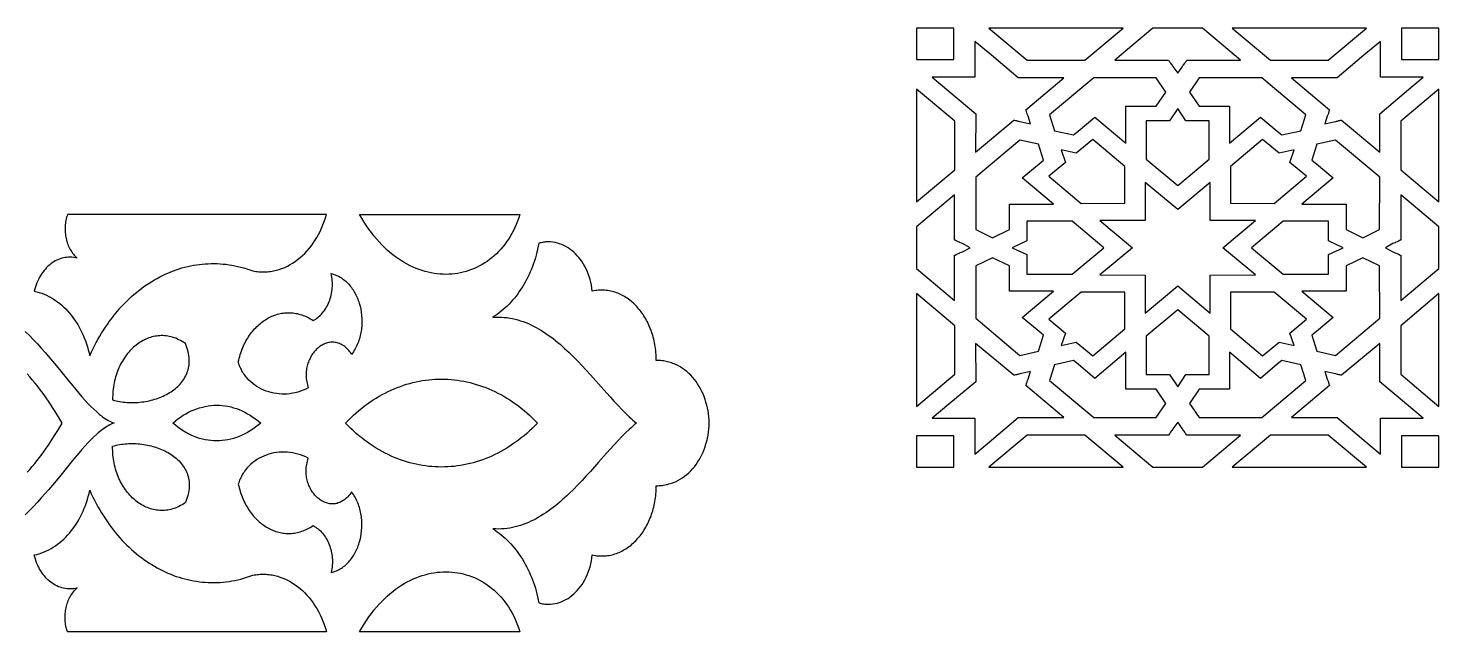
# Model space of a CAD drawing. Extents: x -250 to 390, y -40 to 76.
# Drawn here: x 119.6 to 389.7, y -40 to 75.7 of the extents above; entities that cross this region are included whole.
import ezdxf

# ---------------------------------------------------------------- set-up
doc = ezdxf.new("R2010")
doc.units = 0
doc.layers.add('LAYER_1', color=18, linetype='CONTINUOUS')

msp = doc.modelspace()

# ---------------------------------------------------------------- linework, layer by layer
at = {"layer": 'LAYER_1'}
for points in [[(296.84, 69.67), (296.84, 75.67), (289.72, 75.67), (289.72, 69.67)], [(329.26, 75.67), (303.58, 75.67), (310.9, 69.54), (321.96, 69.54)], [(351.75, 69.54), (344.47, 75.67), (334.97, 75.67), (327.69, 69.54), (337.98, 69.54), (338.03, 69.44), (338.17, 69.28), (338.22, 69.19), (338.3, 69.08), (338.37, 68.95), (338.49, 68.77), (338.59, 68.64), (338.71, 68.45), (338.8, 68.3), (339.72, 67.03), (340.64, 68.3), (340.72, 68.45), (340.85, 68.64), (340.95, 68.77), (341.06, 68.95), (341.14, 69.08), (341.21, 69.19), (341.26, 69.28), (341.4, 69.44), (341.45, 69.54)], [(375.85, 75.67), (350.17, 75.67), (357.48, 69.54), (368.54, 69.54)], [(382.59, 69.67), (389.72, 69.67), (389.72, 75.67), (382.59, 75.67)], [(292.73, 66.29), (295.89, 63.61), (301.04, 59.28), (301.03, 51.93), (308.33, 58.06), (308.47, 58.03), (308.66, 57.98), (308.84, 57.95), (308.97, 57.92), (309.13, 57.88), (309.3, 57.84), (309.45, 57.8), (309.8, 57.71), (311.56, 57.32), (311.07, 58.79), (310.96, 59.06), (310.92, 59.19), (310.87, 59.34), (310.82, 59.47), (310.78, 59.58), (310.75, 59.73), (310.69, 59.89), (310.65, 60.01), (317.93, 66.15), (309.2, 66.15), (304.05, 70.48), (300.87, 73.14), (300.87, 66.29)], [(386.71, 66.29), (378.56, 66.29), (378.56, 73.14), (375.38, 70.48), (370.23, 66.15), (361.5, 66.15), (368.78, 60.01), (368.74, 59.89), (368.69, 59.73), (368.65, 59.58), (368.61, 59.47), (368.57, 59.34), (368.52, 59.19), (368.47, 59.06), (368.37, 58.79), (367.88, 57.32), (369.64, 57.71), (369.98, 57.8), (370.13, 57.84), (370.3, 57.88), (370.46, 57.92), (370.59, 57.95), (370.77, 57.98), (370.96, 58.03), (371.1, 58.06), (378.4, 51.93), (378.4, 59.28), (383.54, 63.61)], [(323.64, 66.15), (315.2, 59.04), (316.15, 56.02), (319.76, 55.21), (320.64, 55.94), (323.83, 58.64), (329.81, 53.61), (329.81, 60.72), (335.58, 60.72), (337.44, 63.43), (335.58, 66.14)], [(363.28, 56.02), (364.24, 59.04), (355.8, 66.15), (343.85, 66.14), (341.99, 63.43), (343.85, 60.72), (349.62, 60.72), (349.62, 53.61), (355.6, 58.64), (358.79, 55.94), (359.67, 55.21)], [(289.72, 42.4), (297.01, 48.55), (297.01, 57.85), (289.72, 64)], [(389.72, 42.4), (389.72, 64), (382.43, 57.85), (382.43, 48.55)], [(339.72, 60.26), (338.15, 57.91), (333.69, 57.91), (333.69, 50.58), (339.72, 45.51), (345.74, 50.58), (345.74, 57.91), (341.29, 57.91)], [(309.48, 54.23), (301.04, 47.13), (301.04, 37.08), (304.26, 35.52), (307.49, 37.09), (307.49, 41.94), (315.93, 41.94), (309.96, 46.97), (313.16, 49.65), (314.04, 50.39), (313.08, 53.43)], [(317.41, 52.37), (318.22, 49.96), (315.06, 47.29), (321.23, 42.1), (329.59, 42.12), (329.62, 49.16), (323.45, 54.35), (320.28, 51.69)], [(358.2, 42.1), (364.37, 47.29), (361.22, 49.96), (362.02, 52.37), (359.15, 51.69), (355.98, 54.35), (349.81, 49.16), (349.84, 42.12)], [(375.17, 35.52), (378.39, 37.08), (378.4, 47.13), (369.95, 54.23), (366.35, 53.43), (365.39, 50.39), (366.27, 49.65), (369.47, 46.97), (363.5, 41.94), (371.95, 41.94), (371.95, 37.09)], [(333.5, 46.13), (333.5, 38.83), (324.83, 38.83), (331.05, 33.61), (324.83, 28.38), (333.5, 28.37), (333.5, 21.08), (339.72, 26.31), (345.93, 21.08), (345.93, 28.37), (354.61, 28.38), (348.38, 33.61), (354.61, 38.83), (345.93, 38.83), (345.93, 46.13), (339.72, 40.9)], [(297, 43.73), (289.72, 37.6), (289.72, 29.61), (297, 23.49), (297, 32.15), (297.12, 32.19), (297.32, 32.3), (297.43, 32.35), (297.55, 32.41), (297.7, 32.47), (297.92, 32.57), (298.07, 32.66), (298.3, 32.76), (298.49, 32.83), (299.95, 33.61), (298.49, 34.38), (298.3, 34.45), (298.07, 34.55), (297.92, 34.64), (297.7, 34.74), (297.55, 34.8), (297.43, 34.86), (297.32, 34.91), (297.12, 35.02), (297, 35.06)], [(382.43, 23.49), (389.72, 29.61), (389.72, 37.6), (382.43, 43.73), (382.43, 35.06), (382.32, 35.02), (382.12, 34.91), (382, 34.86), (381.88, 34.8), (381.73, 34.74), (381.51, 34.64), (381.36, 34.55), (381.13, 34.45), (380.94, 34.38), (379.49, 33.61), (380.94, 32.83), (381.13, 32.76), (381.36, 32.65), (381.51, 32.57), (381.73, 32.47), (381.88, 32.41), (382, 32.35), (382.12, 32.3), (382.31, 32.19), (382.43, 32.15)], [(131.38, 12.87), (131.67, 13.53), (131.98, 14.17), (132.29, 14.8), (132.62, 15.43), (132.95, 16.04), (133.29, 16.64), (133.64, 17.23), (134, 17.8), (134.37, 18.37), (134.75, 18.92), (135.13, 19.46), (135.52, 20), (135.92, 20.51), (136.33, 21.02), (136.75, 21.52), (137.17, 22), (137.6, 22.47), (138.04, 22.93), (138.48, 23.37), (138.93, 23.81), (139.39, 24.23), (139.85, 24.64), (140.32, 25.03), (140.79, 25.41), (141.27, 25.78), (141.76, 26.14), (142.25, 26.48), (142.75, 26.82), (143.25, 27.13), (143.75, 27.44), (144.27, 27.73), (144.78, 28), (145.3, 28.27), (145.82, 28.52), (146.35, 28.75), (146.88, 28.97), (147.42, 29.18), (147.96, 29.37), (148.5, 29.55), (149.04, 29.72), (149.59, 29.87), (150.14, 30), (150.7, 30.13), (151.25, 30.23), (151.81, 30.32), (152.37, 30.4), (152.93, 30.46), (153.5, 30.51), (154.06, 30.54), (154.63, 30.56), (155.2, 30.56), (155.76, 30.55), (156.33, 30.52), (156.9, 30.48), (157.47, 30.42), (158.05, 30.34), (158.62, 30.25), (159.19, 30.14), (159.76, 30.02), (160.33, 29.88), (160.9, 29.72), (161.47, 29.55), (162.04, 29.36), (162.6, 29.15), (162.89, 29.1), (163.18, 29.06), (163.47, 29.02), (163.75, 28.99), (164.04, 28.98), (164.32, 28.96), (164.61, 28.96), (164.89, 28.97), (165.17, 28.98), (165.45, 29), (165.73, 29.03), (166.01, 29.07), (166.29, 29.11), (166.57, 29.16), (166.84, 29.22), (167.11, 29.29), (167.38, 29.36), (167.65, 29.44), (168.19, 29.63), (168.71, 29.84), (169.23, 30.09), (169.73, 30.36), (170.23, 30.65), (170.72, 30.98), (171.19, 31.32), (171.66, 31.7), (172.11, 32.1), (172.54, 32.52), (172.96, 32.97), (173.37, 33.44), (173.77, 33.93), (174.14, 34.45), (174.5, 34.99), (174.84, 35.55), (175.17, 36.12), (175.48, 36.72), (175.76, 37.34), (176.03, 37.98), (176.28, 38.63), (176.5, 39.31), (176.7, 40), (127.12, 40), (127.03, 39.72), (126.95, 39.43), (126.87, 39.15), (126.81, 38.86), (126.76, 38.57), (126.72, 38.28), (126.69, 37.98), (126.67, 37.69), (126.66, 37.4), (126.66, 37.1), (126.67, 36.81), (126.68, 36.52), (126.71, 36.23), (126.75, 35.94), (126.8, 35.66), (126.86, 35.38), (126.92, 35.1), (127, 34.82), (127.08, 34.55), (127.18, 34.29), (127.28, 34.03), (127.39, 33.77), (127.51, 33.52), (127.64, 33.28), (127.78, 33.04), (127.93, 32.81), (128.09, 32.59), (128.25, 32.37), (128.42, 32.17), (128.61, 31.97), (128.8, 31.78), (128.99, 31.6), (128.66, 31.68), (128.32, 31.74), (127.98, 31.78), (127.65, 31.79), (127.32, 31.79), (126.99, 31.76), (126.66, 31.72), (126.34, 31.65), (126.02, 31.57), (125.7, 31.47), (125.39, 31.35), (125.08, 31.22), (124.78, 31.06), (124.49, 30.89), (124.2, 30.7), (123.92, 30.5), (123.65, 30.28), (123.38, 30.04), (123.13, 29.79), (122.88, 29.52), (122.64, 29.24), (122.41, 28.95), (122.2, 28.64), (121.99, 28.32), (121.79, 27.98), (121.61, 27.63), (121.43, 27.27), (121.27, 26.9), (121.12, 26.51), (120.99, 26.11), (120.87, 25.7), (120.76, 25.28), (121.24, 25.17), (121.71, 25.03), (122.18, 24.88), (122.64, 24.7), (123.09, 24.5), (123.53, 24.28), (123.97, 24.04), (124.4, 23.79), (124.82, 23.51), (125.23, 23.22), (125.63, 22.9), (126.02, 22.57), (126.41, 22.22), (126.78, 21.86), (127.14, 21.48), (127.49, 21.08), (127.83, 20.67), (128.16, 20.24), (128.48, 19.8), (128.78, 19.34), (129.08, 18.87), (129.36, 18.39), (129.62, 17.89), (129.88, 17.38), (130.11, 16.85), (130.34, 16.32), (130.55, 15.77), (130.75, 15.21), (130.93, 14.64), (131.09, 14.06), (131.24, 13.47)], [(183.06, 40), (213.76, 40), (213.55, 39.34), (213.32, 38.7), (213.07, 38.07), (212.8, 37.47), (212.51, 36.88), (212.21, 36.31), (211.89, 35.76), (211.56, 35.23), (211.21, 34.72), (210.85, 34.23), (210.47, 33.75), (210.08, 33.3), (209.68, 32.86), (209.26, 32.45), (208.83, 32.05), (208.39, 31.68), (207.94, 31.32), (207.48, 30.99), (207.01, 30.68), (206.53, 30.38), (206.04, 30.11), (205.54, 29.86), (205.03, 29.62), (204.51, 29.41), (203.99, 29.23), (203.46, 29.06), (202.92, 28.91), (202.38, 28.79), (201.83, 28.69), (201.28, 28.61), (200.72, 28.55), (200.16, 28.51), (199.59, 28.5), (199.03, 28.51), (198.46, 28.54), (197.89, 28.6), (197.31, 28.67), (196.74, 28.77), (196.16, 28.9), (195.59, 29.05), (195.01, 29.22), (194.44, 29.41), (193.87, 29.63), (193.3, 29.87), (192.73, 30.14), (192.17, 30.43), (191.61, 30.75), (191.05, 31.09), (190.5, 31.45), (189.95, 31.84), (189.41, 32.26), (188.87, 32.7), (188.34, 33.16), (187.82, 33.66), (187.3, 34.17), (186.79, 34.71), (186.29, 35.28), (185.8, 35.88), (185.32, 36.5), (184.85, 37.14), (184.38, 37.82), (183.93, 38.52), (183.49, 39.24)], [(319.54, 38.68), (310.82, 38.68), (310.82, 34.93), (308.02, 33.61), (310.82, 32.28), (310.82, 28.53), (319.54, 28.53), (325.56, 33.61)], [(359.89, 28.53), (368.61, 28.53), (368.61, 32.28), (371.41, 33.61), (368.61, 34.93), (368.61, 38.68), (359.89, 38.68), (353.87, 33.61)], [(217.39, -34.46), (217.61, -34.52), (217.84, -34.57), (218.07, -34.62), (218.29, -34.65), (218.52, -34.68), (218.74, -34.7), (218.97, -34.72), (219.19, -34.72), (219.63, -34.71), (220.07, -34.66), (220.51, -34.59), (220.94, -34.49), (221.36, -34.36), (221.77, -34.21), (222.18, -34.03), (222.58, -33.82), (222.97, -33.59), (223.34, -33.33), (223.71, -33.05), (224.07, -32.75), (224.41, -32.42), (224.74, -32.07), (225.06, -31.71), (225.36, -31.32), (225.65, -30.91), (225.92, -30.48), (226.18, -30.03), (226.42, -29.56), (226.64, -29.08), (226.84, -28.58), (227.02, -28.07), (227.18, -27.53), (227.32, -26.99), (227.44, -26.43), (227.54, -25.86), (227.61, -25.27), (227.91, -25.33), (228.21, -25.38), (228.51, -25.42), (228.8, -25.45), (229.1, -25.47), (229.39, -25.47), (229.68, -25.47), (229.98, -25.46), (230.26, -25.43), (230.55, -25.4), (230.84, -25.35), (231.12, -25.3), (231.4, -25.23), (231.68, -25.16), (231.96, -25.07), (232.23, -24.98), (232.5, -24.88), (232.77, -24.77), (233.03, -24.65), (233.29, -24.52), (233.55, -24.38), (233.81, -24.23), (234.06, -24.07), (234.31, -23.91), (234.55, -23.74), (234.79, -23.56), (235.03, -23.37), (235.26, -23.17), (235.49, -22.97), (235.71, -22.76), (235.93, -22.54), (236.15, -22.31), (236.36, -22.08), (236.56, -21.84), (236.76, -21.59), (236.96, -21.34), (237.15, -21.08), (237.33, -20.81), (237.51, -20.54), (237.68, -20.26), (237.85, -19.97), (238.01, -19.68), (238.17, -19.38), (238.32, -19.08), (238.46, -18.77), (238.6, -18.45), (238.73, -18.14), (238.86, -17.81), (238.98, -17.48), (239.09, -17.14), (239.19, -16.81), (239.29, -16.46), (239.38, -16.11), (239.46, -15.76), (239.54, -15.4), (239.61, -15.04), (239.67, -14.67), (239.72, -14.3), (239.76, -13.93), (239.8, -13.55), (239.83, -13.17), (239.85, -12.79), (239.86, -12.4), (239.86, -12.01), (240.15, -12.01), (240.43, -11.99), (240.7, -11.97), (240.98, -11.94), (241.25, -11.9), (241.51, -11.86), (241.78, -11.8), (242.04, -11.74), (242.29, -11.67), (242.54, -11.6), (242.79, -11.52), (243.04, -11.43), (243.28, -11.33), (243.52, -11.23), (243.99, -11.01), (244.44, -10.76), (244.88, -10.48), (245.3, -10.18), (245.7, -9.86), (246.09, -9.52), (246.47, -9.15), (246.82, -8.77), (247.16, -8.36), (247.48, -7.94), (247.79, -7.5), (248.07, -7.04), (248.34, -6.57), (248.59, -6.08), (248.82, -5.58), (249.03, -5.07), (249.22, -4.54), (249.39, -4), (249.54, -3.45), (249.67, -2.9), (249.78, -2.33), (249.87, -1.76), (249.93, -1.18), (249.98, -0.59), (250, 0), (249.98, 0.59), (249.93, 1.18), (249.87, 1.76), (249.78, 2.33), (249.67, 2.9), (249.54, 3.45), (249.39, 4), (249.22, 4.54), (249.03, 5.07), (248.82, 5.58), (248.59, 6.08), (248.34, 6.57), (248.07, 7.04), (247.79, 7.5), (247.48, 7.94), (247.16, 8.36), (246.82, 8.77), (246.47, 9.15), (246.09, 9.52), (245.7, 9.86), (245.3, 10.18), (244.88, 10.48), (244.44, 10.76), (243.99, 11.01), (243.52, 11.23), (243.28, 11.33), (243.04, 11.43), (242.79, 11.52), (242.54, 11.6), (242.29, 11.67), (242.04, 11.74), (241.78, 11.8), (241.51, 11.86), (241.25, 11.9), (240.98, 11.94), (240.7, 11.97), (240.43, 11.99), (240.15, 12.01), (239.86, 12.01), (239.86, 12.4), (239.85, 12.79), (239.83, 13.17), (239.8, 13.55), (239.76, 13.93), (239.72, 14.3), (239.67, 14.67), (239.61, 15.04), (239.54, 15.4), (239.46, 15.76), (239.38, 16.11), (239.29, 16.46), (239.19, 16.81), (239.09, 17.14), (238.98, 17.48), (238.86, 17.81), (238.73, 18.14), (238.6, 18.45), (238.46, 18.77), (238.32, 19.08), (238.17, 19.38), (238.01, 19.68), (237.85, 19.97), (237.68, 20.26), (237.51, 20.54), (237.33, 20.81), (237.15, 21.08), (236.96, 21.34), (236.76, 21.59), (236.56, 21.84), (236.36, 22.08), (236.15, 22.31), (235.93, 22.54), (235.71, 22.76), (235.49, 22.97), (235.26, 23.17), (235.03, 23.37), (234.79, 23.56), (234.55, 23.74), (234.31, 23.91), (234.06, 24.07), (233.81, 24.23), (233.55, 24.38), (233.29, 24.52), (233.03, 24.65), (232.77, 24.77), (232.5, 24.88), (232.23, 24.98), (231.96, 25.07), (231.68, 25.16), (231.4, 25.23), (231.12, 25.3), (230.84, 25.35), (230.55, 25.4), (230.26, 25.43), (229.98, 25.46), (229.68, 25.47), (229.39, 25.47), (229.1, 25.47), (228.8, 25.45), (228.51, 25.42), (228.21, 25.38), (227.91, 25.33), (227.61, 25.27), (227.54, 25.86), (227.44, 26.43), (227.32, 26.99), (227.18, 27.53), (227.02, 28.07), (226.84, 28.58), (226.64, 29.08), (226.42, 29.56), (226.18, 30.03), (225.92, 30.48), (225.65, 30.91), (225.36, 31.32), (225.06, 31.71), (224.74, 32.07), (224.41, 32.42), (224.07, 32.75), (223.71, 33.05), (223.34, 33.33), (222.97, 33.59), (222.58, 33.82), (222.18, 34.03), (221.77, 34.21), (221.36, 34.36), (220.94, 34.49), (220.51, 34.59), (220.07, 34.66), (219.63, 34.71), (219.41, 34.72), (219.19, 34.72), (218.97, 34.72), (218.74, 34.7), (218.52, 34.68), (218.29, 34.65), (218.07, 34.62), (217.84, 34.57), (217.61, 34.52), (217.39, 34.46), (217.27, 33.89), (217.15, 33.31), (217.01, 32.75), (216.87, 32.19), (216.71, 31.64), (216.53, 31.09), (216.35, 30.55), (216.16, 30.02), (215.95, 29.5), (215.74, 28.99), (215.51, 28.48), (215.27, 27.98), (215.03, 27.5), (214.77, 27.02), (214.5, 26.55), (214.22, 26.09), (213.94, 25.64), (213.64, 25.2), (213.33, 24.77), (213.02, 24.35), (212.69, 23.94), (212.36, 23.54), (212.02, 23.16), (211.67, 22.79), (211.31, 22.43), (210.94, 22.08), (210.57, 21.74), (210.18, 21.42), (209.79, 21.11), (209.39, 20.81), (208.99, 20.53), (208.57, 20.26), (209.13, 20.29), (209.68, 20.3), (210.22, 20.29), (210.76, 20.25), (211.29, 20.2), (211.82, 20.12), (212.34, 20.02), (212.86, 19.91), (213.37, 19.77), (213.88, 19.62), (214.39, 19.44), (214.89, 19.25), (215.38, 19.05), (215.87, 18.82), (216.36, 18.58), (216.84, 18.33), (217.32, 18.06), (217.79, 17.78), (218.26, 17.48), (218.73, 17.17), (219.19, 16.85), (219.65, 16.52), (220.1, 16.18), (220.55, 15.83), (220.99, 15.46), (221.44, 15.09), (221.87, 14.71), (222.31, 14.32), (223.17, 13.52), (224.01, 12.7), (224.85, 11.85), (225.66, 11), (226.47, 10.13), (227.27, 9.25), (228.82, 7.5), (230.34, 5.78), (231.09, 4.95), (231.82, 4.14), (232.55, 3.35), (233.27, 2.6), (233.98, 1.88), (234.69, 1.21), (235.04, 0.89), (235.38, 0.58), (235.73, 0.28), (236.08, 0), (235.73, -0.28), (235.38, -0.58), (235.04, -0.89), (234.69, -1.21), (233.98, -1.88), (233.27, -2.6), (232.55, -3.35), (231.82, -4.14), (230.34, -5.78), (228.82, -7.5), (227.27, -9.25), (226.47, -10.13), (225.66, -11), (224.85, -11.85), (224.01, -12.7), (223.17, -13.52), (222.74, -13.92), (222.31, -14.32), (221.87, -14.71), (221.44, -15.09), (220.99, -15.46), (220.55, -15.83), (220.1, -16.18), (219.65, -16.52), (219.19, -16.85), (218.73, -17.17), (218.26, -17.48), (217.79, -17.78), (217.32, -18.06), (216.84, -18.33), (216.36, -18.58), (215.87, -18.82), (215.38, -19.05), (214.89, -19.25), (214.39, -19.44), (213.88, -19.62), (213.37, -19.77), (212.86, -19.91), (212.34, -20.02), (211.82, -20.12), (211.29, -20.2), (210.76, -20.25), (210.22, -20.29), (209.68, -20.3), (209.13, -20.29), (208.57, -20.26), (208.99, -20.53), (209.39, -20.81), (209.79, -21.11), (210.18, -21.42), (210.57, -21.74), (210.94, -22.08), (211.31, -22.43), (211.67, -22.79), (212.02, -23.16), (212.36, -23.54), (212.69, -23.94), (213.02, -24.35), (213.33, -24.77), (213.64, -25.2), (213.94, -25.64), (214.22, -26.09), (214.5, -26.55), (214.77, -27.02), (215.03, -27.5), (215.27, -27.98), (215.51, -28.48), (215.74, -28.99), (215.95, -29.5), (216.16, -30.02), (216.35, -30.55), (216.53, -31.09), (216.71, -31.64), (216.87, -32.19), (217.01, -32.75), (217.15, -33.31), (217.27, -33.89)], [(304.26, 31.69), (301.04, 30.13), (301.04, 20.08), (309.48, 12.98), (313.08, 13.78), (314.04, 16.82), (313.16, 17.56), (309.96, 20.24), (315.93, 25.27), (307.49, 25.27), (307.49, 30.13)], [(366.35, 13.78), (369.95, 12.98), (378.4, 20.08), (378.39, 30.13), (375.17, 31.69), (371.95, 30.13), (371.95, 25.27), (363.5, 25.27), (369.47, 20.24), (366.27, 17.56), (365.39, 16.82)], [(159.83, 11.69), (159.91, 12.06), (160, 12.42), (160.1, 12.78), (160.21, 13.13), (160.32, 13.47), (160.44, 13.81), (160.56, 14.14), (160.7, 14.46), (160.84, 14.78), (160.98, 15.09), (161.13, 15.4), (161.29, 15.7), (161.46, 15.99), (161.63, 16.27), (161.8, 16.55), (161.98, 16.82), (162.17, 17.08), (162.36, 17.33), (162.56, 17.58), (162.76, 17.82), (162.96, 18.05), (163.17, 18.28), (163.39, 18.5), (163.61, 18.71), (163.83, 18.91), (164.06, 19.1), (164.29, 19.28), (164.53, 19.46), (164.76, 19.63), (165.01, 19.79), (165.25, 19.94), (165.5, 20.08), (165.75, 20.22), (166, 20.34), (166.26, 20.46), (166.52, 20.57), (166.78, 20.67), (167.04, 20.76), (167.31, 20.84), (167.58, 20.91), (167.84, 20.97), (168.11, 21.03), (168.39, 21.07), (168.66, 21.1), (168.93, 21.13), (169.21, 21.14), (169.48, 21.15), (169.76, 21.14), (170.04, 21.13), (170.31, 21.1), (170.59, 21.07), (170.87, 21.02), (171.15, 20.97), (171.42, 20.9), (171.7, 20.83), (171.98, 20.74), (172.25, 20.64), (172.53, 20.53), (172.8, 20.41), (173.07, 20.28), (173.34, 20.14), (173.61, 19.99), (173.88, 19.83), (174.15, 19.65), (174.4, 19.79), (174.65, 19.94), (174.89, 20.11), (175.12, 20.28), (175.34, 20.48), (175.56, 20.68), (175.77, 20.89), (175.97, 21.12), (176.16, 21.36), (176.34, 21.6), (176.51, 21.86), (176.67, 22.13), (176.83, 22.4), (176.97, 22.68), (177.1, 22.97), (177.23, 23.27), (177.34, 23.58), (177.44, 23.89), (177.53, 24.21), (177.61, 24.53), (177.68, 24.86), (177.74, 25.19), (177.78, 25.53), (177.82, 25.87), (177.84, 26.21), (177.85, 26.55), (177.84, 26.9), (177.83, 27.25), (177.8, 27.6), (177.76, 27.95), (177.7, 28.3), (177.63, 28.65), (177.89, 28.58), (178.15, 28.5), (178.4, 28.41), (178.64, 28.31), (178.88, 28.2), (179.12, 28.08), (179.34, 27.95), (179.57, 27.81), (179.79, 27.66), (180, 27.51), (180.21, 27.34), (180.41, 27.17), (180.6, 26.99), (180.79, 26.8), (180.98, 26.6), (181.15, 26.4), (181.33, 26.19), (181.49, 25.98), (181.65, 25.75), (181.81, 25.52), (181.95, 25.29), (182.09, 25.05), (182.23, 24.8), (182.36, 24.55), (182.48, 24.3), (182.59, 24.04), (182.7, 23.77), (182.81, 23.5), (182.9, 23.23), (182.99, 22.96), (183.15, 22.39), (183.28, 21.82), (183.38, 21.24), (183.45, 20.64), (183.49, 20.05), (183.5, 19.75), (183.5, 19.45), (183.5, 19.15), (183.49, 18.85), (183.47, 18.54), (183.44, 18.24), (183.4, 17.94), (183.36, 17.64), (183.31, 17.35), (183.25, 17.05), (183.18, 16.75), (183.1, 16.46), (183.02, 16.17), (182.92, 15.88), (182.82, 15.59), (182.71, 15.31), (182.6, 15.03), (182.47, 14.75), (182.33, 14.48), (182.19, 14.21), (182.04, 13.94), (181.88, 13.68), (181.71, 13.42), (181.53, 13.17), (181.35, 13.43), (181.17, 13.67), (180.99, 13.9), (180.8, 14.11), (180.6, 14.3), (180.41, 14.48), (180.21, 14.65), (180.01, 14.79), (179.81, 14.93), (179.61, 15.04), (179.4, 15.15), (179.19, 15.24), (178.98, 15.31), (178.77, 15.38), (178.56, 15.43), (178.35, 15.46), (178.14, 15.48), (177.93, 15.49), (177.72, 15.49), (177.52, 15.48), (177.31, 15.45), (177.1, 15.41), (176.9, 15.37), (176.69, 15.31), (176.49, 15.23), (176.3, 15.15), (176.1, 15.06), (175.91, 14.96), (175.72, 14.85), (175.53, 14.73), (175.35, 14.6), (175.17, 14.46), (175, 14.31), (174.83, 14.15), (174.66, 13.99), (174.51, 13.81), (174.35, 13.63), (174.2, 13.44), (174.06, 13.25), (173.93, 13.05), (173.8, 12.84), (173.67, 12.62), (173.56, 12.4), (173.45, 12.17), (173.35, 11.94), (173.26, 11.7), (173.17, 11.45), (173.09, 11.2), (173.03, 10.95), (172.97, 10.69), (172.92, 10.43), (172.88, 10.16), (172.85, 9.89), (172.83, 9.62), (172.82, 9.34), (172.82, 9.06), (172.83, 8.78), (172.85, 8.49), (172.88, 8.21), (172.93, 7.92), (172.99, 7.63), (173.06, 7.33), (173.14, 7.04), (173.23, 6.75), (172.74, 6.5), (172.24, 6.28), (171.74, 6.09), (171.23, 5.93), (170.71, 5.8), (170.2, 5.7), (169.68, 5.62), (169.17, 5.57), (168.65, 5.55), (168.14, 5.56), (167.63, 5.59), (167.13, 5.65), (166.63, 5.73), (166.14, 5.84), (165.66, 5.98), (165.18, 6.13), (164.72, 6.32), (164.27, 6.52), (163.83, 6.75), (163.41, 7), (163, 7.28), (162.61, 7.57), (162.23, 7.89), (161.87, 8.23), (161.54, 8.6), (161.22, 8.98), (161.07, 9.18), (160.93, 9.38), (160.79, 9.59), (160.66, 9.8), (160.53, 10.02), (160.41, 10.25), (160.3, 10.47), (160.19, 10.71), (160.09, 10.95), (159.99, 11.19), (159.91, 11.44)], [(289.72, 24.81), (289.72, 3.2), (297.01, 9.36), (297.01, 18.66)], [(329.59, 25.08), (321.23, 25.11), (315.06, 19.92), (318.22, 17.25), (317.41, 14.84), (320.28, 15.52), (323.45, 12.86), (329.62, 18.05)], [(349.81, 18.05), (355.98, 12.86), (359.15, 15.52), (362.02, 14.84), (361.22, 17.25), (364.37, 19.92), (358.2, 25.11), (349.84, 25.08)], [(389.72, 3.2), (389.72, 24.81), (382.43, 18.66), (382.43, 9.36)], [(333.69, 16.63), (333.69, 9.3), (338.15, 9.3), (339.72, 6.95), (341.29, 9.3), (345.74, 9.3), (345.74, 16.63), (339.72, 21.7)], [(135.77, 4.44), (136.1, 4.35), (136.43, 4.26), (136.76, 4.19), (137.1, 4.13), (137.44, 4.07), (137.79, 4.02), (138.14, 3.98), (138.49, 3.95), (138.84, 3.93), (139.2, 3.92), (139.56, 3.92), (139.92, 3.93), (140.27, 3.94), (140.63, 3.97), (140.99, 4), (141.35, 4.04), (141.71, 4.09), (142.07, 4.15), (142.42, 4.21), (142.77, 4.29), (143.12, 4.37), (143.47, 4.46), (143.81, 4.56), (144.15, 4.67), (144.48, 4.79), (144.81, 4.91), (145.14, 5.04), (145.46, 5.18), (145.77, 5.33), (146.08, 5.49), (146.38, 5.65), (146.67, 5.83), (146.95, 6.01), (147.23, 6.19), (147.5, 6.39), (147.76, 6.59), (148.01, 6.81), (148.25, 7.02), (148.48, 7.25), (148.69, 7.48), (148.9, 7.73), (149.1, 7.98), (149.28, 8.23), (149.46, 8.5), (149.62, 8.77), (149.76, 9.05), (149.9, 9.33), (150.01, 9.62), (150.12, 9.92), (150.21, 10.23), (150.28, 10.55), (150.34, 10.87), (150.39, 11.19), (150.41, 11.53), (150.42, 11.87), (150.42, 12.22), (150.39, 12.58), (150.35, 12.94), (150.29, 13.31), (150.21, 13.68), (150.11, 14.07), (149.99, 14.46), (149.85, 14.85), (149.69, 15.25), (149.38, 15.46), (149.08, 15.64), (148.78, 15.82), (148.47, 15.97), (148.16, 16.11), (147.86, 16.24), (147.55, 16.35), (147.24, 16.45), (146.93, 16.54), (146.62, 16.61), (146.31, 16.66), (146.01, 16.7), (145.7, 16.73), (145.39, 16.75), (145.09, 16.75), (144.78, 16.74), (144.48, 16.72), (144.18, 16.68), (143.88, 16.63), (143.59, 16.57), (143.29, 16.5), (143, 16.41), (142.71, 16.31), (142.42, 16.21), (142.14, 16.09), (141.86, 15.96), (141.59, 15.81), (141.31, 15.66), (141.05, 15.5), (140.78, 15.32), (140.52, 15.14), (140.27, 14.95), (140.02, 14.74), (139.77, 14.53), (139.53, 14.3), (139.3, 14.07), (139.07, 13.83), (138.85, 13.58), (138.63, 13.32), (138.42, 13.05), (138.21, 12.77), (138.02, 12.48), (137.82, 12.19), (137.64, 11.89), (137.46, 11.58), (137.3, 11.26), (137.13, 10.94), (136.98, 10.6), (136.84, 10.26), (136.7, 9.92), (136.57, 9.56), (136.45, 9.2), (136.34, 8.84), (136.24, 8.47), (136.15, 8.09), (136.06, 7.7), (135.99, 7.31), (135.93, 6.92), (135.88, 6.52), (135.83, 6.11), (135.8, 5.7), (135.78, 5.29), (135.77, 4.87)], [(292.73, 0.92), (300.87, 0.92), (300.87, -5.93), (304.05, -3.27), (309.2, 1.06), (317.93, 1.06), (310.65, 7.2), (310.69, 7.32), (310.75, 7.48), (310.78, 7.63), (310.82, 7.74), (310.87, 7.87), (310.92, 8.02), (310.96, 8.15), (311.07, 8.42), (311.56, 9.9), (309.79, 9.5), (309.46, 9.41), (309.31, 9.38), (309.13, 9.33), (308.97, 9.29), (308.84, 9.26), (308.66, 9.23), (308.47, 9.18), (308.33, 9.15), (301.03, 15.27), (301.04, 7.93), (295.89, 3.6)], [(316.15, 11.19), (315.2, 8.17), (323.64, 1.06), (335.58, 1.07), (337.44, 3.78), (335.58, 6.49), (329.81, 6.49), (329.81, 13.6), (323.83, 8.57), (320.64, 11.27), (319.76, 12)], [(341.99, 3.78), (343.85, 1.07), (355.8, 1.06), (364.24, 8.17), (363.28, 11.19), (359.67, 12), (358.79, 11.27), (355.6, 8.57), (349.62, 13.6), (349.62, 6.49), (343.85, 6.49)], [(378.56, -5.93), (378.56, 0.92), (386.71, 0.92), (383.54, 3.6), (378.4, 7.93), (378.4, 15.27), (371.1, 9.15), (370.96, 9.18), (370.77, 9.23), (370.59, 9.26), (370.46, 9.29), (370.3, 9.33), (370.13, 9.38), (369.98, 9.41), (369.64, 9.5), (367.88, 9.9), (368.37, 8.43), (368.47, 8.15), (368.52, 8.02), (368.57, 7.87), (368.61, 7.74), (368.65, 7.63), (368.69, 7.48), (368.74, 7.32), (368.78, 7.2), (361.5, 1.06), (370.23, 1.06), (375.38, -3.27)], [(180.34, 0), (180.84, 0.52), (181.35, 1.02), (181.87, 1.51), (182.4, 1.98), (182.93, 2.43), (183.46, 2.86), (184.01, 3.28), (184.55, 3.69), (185.11, 4.07), (185.66, 4.44), (186.23, 4.8), (186.79, 5.13), (187.36, 5.45), (187.94, 5.76), (188.52, 6.05), (189.1, 6.32), (189.69, 6.57), (190.28, 6.81), (190.87, 7.03), (191.46, 7.24), (192.06, 7.43), (192.66, 7.6), (193.26, 7.76), (193.86, 7.9), (194.47, 8.02), (195.08, 8.13), (195.69, 8.22), (196.29, 8.29), (196.9, 8.35), (197.52, 8.39), (198.13, 8.41), (198.74, 8.42), (199.35, 8.41), (199.96, 8.39), (200.57, 8.35), (201.18, 8.29), (201.79, 8.21), (202.4, 8.12), (203.01, 8.02), (203.61, 7.89), (204.21, 7.75), (204.82, 7.6), (205.41, 7.42), (206.01, 7.23), (206.61, 7.03), (207.2, 6.81), (207.79, 6.57), (208.37, 6.31), (208.95, 6.04), (209.53, 5.75), (210.11, 5.45), (210.68, 5.13), (211.24, 4.79), (211.8, 4.44), (212.36, 4.07), (212.91, 3.68), (213.46, 3.28), (214, 2.86), (214.54, 2.42), (215.07, 1.97), (215.59, 1.5), (216.11, 1.02), (216.62, 0.52), (217.13, 0), (216.62, -0.52), (216.11, -1.02), (215.59, -1.5), (215.07, -1.97), (214.54, -2.42), (214, -2.86), (213.46, -3.28), (212.91, -3.68), (212.36, -4.07), (211.8, -4.44), (211.24, -4.79), (210.68, -5.13), (210.11, -5.45), (209.53, -5.75), (208.95, -6.04), (208.37, -6.31), (207.79, -6.57), (207.2, -6.81), (206.61, -7.03), (206.01, -7.23), (205.41, -7.42), (204.82, -7.6), (204.21, -7.75), (203.61, -7.89), (203.01, -8.02), (202.4, -8.12), (201.79, -8.21), (201.18, -8.29), (200.57, -8.35), (199.96, -8.39), (199.35, -8.41), (198.74, -8.42), (198.13, -8.41), (197.52, -8.39), (196.9, -8.35), (196.29, -8.29), (195.69, -8.22), (195.08, -8.13), (194.47, -8.02), (193.86, -7.9), (193.26, -7.76), (192.66, -7.6), (192.06, -7.43), (191.46, -7.24), (190.87, -7.03), (190.28, -6.81), (189.69, -6.57), (189.1, -6.32), (188.52, -6.05), (187.94, -5.76), (187.36, -5.45), (186.79, -5.13), (186.23, -4.8), (185.66, -4.44), (185.11, -4.07), (184.55, -3.69), (184.01, -3.28), (183.46, -2.86), (182.93, -2.43), (182.4, -1.98), (181.87, -1.51), (181.35, -1.02), (180.84, -0.52)], [(147.3, 0), (147.79, 0.41), (148.28, 0.8), (148.77, 1.16), (149.28, 1.49), (149.79, 1.8), (150.31, 2.08), (150.83, 2.33), (151.35, 2.56), (151.88, 2.76), (152.42, 2.93), (152.95, 3.08), (153.49, 3.2), (154.03, 3.3), (154.58, 3.36), (155.12, 3.4), (155.67, 3.42), (156.21, 3.4), (156.76, 3.36), (157.31, 3.3), (157.85, 3.21), (158.39, 3.09), (158.93, 2.94), (159.47, 2.77), (160.01, 2.57), (160.54, 2.34), (161.07, 2.09), (161.59, 1.8), (162.11, 1.5), (162.62, 1.16), (163.13, 0.8), (163.63, 0.41), (164.12, 0), (163.63, -0.41), (163.13, -0.8), (162.62, -1.16), (162.11, -1.5), (161.59, -1.8), (161.07, -2.09), (160.54, -2.34), (160.01, -2.57), (159.47, -2.77), (158.93, -2.94), (158.39, -3.09), (157.85, -3.21), (157.31, -3.3), (156.76, -3.36), (156.21, -3.4), (155.67, -3.42), (155.12, -3.4), (154.58, -3.36), (154.03, -3.3), (153.49, -3.2), (152.95, -3.08), (152.42, -2.93), (151.88, -2.76), (151.35, -2.56), (150.83, -2.33), (150.31, -2.08), (149.79, -1.8), (149.28, -1.49), (148.77, -1.16), (148.28, -0.8), (147.79, -0.41)], [(327.69, -2.33), (334.97, -8.46), (344.47, -8.46), (351.75, -2.33), (341.45, -2.33), (341.4, -2.24), (341.26, -2.07), (341.21, -1.98), (341.14, -1.87), (341.06, -1.74), (340.95, -1.56), (340.85, -1.43), (340.72, -1.24), (340.64, -1.09), (339.72, 0.17), (338.8, -1.08), (338.71, -1.24), (338.59, -1.43), (338.49, -1.56), (338.37, -1.74), (338.3, -1.87), (338.23, -1.98), (338.17, -2.07), (338.03, -2.24), (337.98, -2.33)], [(296.84, -2.46), (289.72, -2.46), (289.72, -8.46), (296.84, -8.46)], [(303.58, -8.46), (329.26, -8.46), (321.96, -2.33), (310.9, -2.33)], [(350.17, -8.46), (375.85, -8.46), (368.54, -2.33), (357.48, -2.33)], [(382.59, -2.46), (382.59, -8.46), (389.72, -8.46), (389.72, -2.46)], [(135.77, -4.44), (136.1, -4.35), (136.43, -4.26), (136.76, -4.19), (137.1, -4.13), (137.44, -4.07), (137.79, -4.02), (138.14, -3.98), (138.49, -3.95), (138.84, -3.93), (139.2, -3.92), (139.56, -3.92), (139.92, -3.93), (140.27, -3.94), (140.63, -3.97), (140.99, -4), (141.35, -4.04), (141.71, -4.09), (142.07, -4.15), (142.42, -4.21), (142.77, -4.29), (143.12, -4.37), (143.47, -4.46), (143.81, -4.56), (144.15, -4.67), (144.48, -4.79), (144.81, -4.91), (145.14, -5.04), (145.46, -5.18), (145.77, -5.33), (146.08, -5.49), (146.38, -5.65), (146.67, -5.83), (146.95, -6.01), (147.23, -6.19), (147.5, -6.39), (147.76, -6.59), (148.01, -6.81), (148.25, -7.02), (148.48, -7.25), (148.69, -7.48), (148.9, -7.73), (149.1, -7.98), (149.28, -8.23), (149.46, -8.5), (149.62, -8.77), (149.76, -9.05), (149.9, -9.33), (150.01, -9.62), (150.12, -9.92), (150.21, -10.23), (150.28, -10.55), (150.34, -10.87), (150.39, -11.19), (150.41, -11.53), (150.42, -11.87), (150.42, -12.22), (150.39, -12.58), (150.35, -12.94), (150.29, -13.31), (150.21, -13.68), (150.11, -14.07), (149.99, -14.46), (149.85, -14.85), (149.69, -15.25), (149.38, -15.46), (149.08, -15.64), (148.78, -15.82), (148.47, -15.97), (148.16, -16.11), (147.86, -16.24), (147.55, -16.35), (147.24, -16.45), (146.93, -16.54), (146.62, -16.61), (146.31, -16.66), (146.01, -16.7), (145.7, -16.73), (145.39, -16.75), (145.09, -16.75), (144.78, -16.74), (144.48, -16.72), (144.18, -16.68), (143.88, -16.63), (143.59, -16.57), (143.29, -16.5), (143, -16.41), (142.71, -16.31), (142.42, -16.21), (142.14, -16.09), (141.86, -15.96), (141.59, -15.81), (141.31, -15.66), (141.05, -15.5), (140.78, -15.32), (140.52, -15.14), (140.27, -14.95), (140.02, -14.74), (139.77, -14.53), (139.53, -14.3), (139.3, -14.07), (139.07, -13.83), (138.85, -13.58), (138.63, -13.32), (138.42, -13.05), (138.21, -12.77), (138.02, -12.48), (137.82, -12.19), (137.64, -11.89), (137.46, -11.58), (137.3, -11.26), (137.13, -10.94), (136.98, -10.6), (136.84, -10.26), (136.7, -9.92), (136.57, -9.56), (136.45, -9.2), (136.34, -8.84), (136.24, -8.47), (136.15, -8.09), (136.06, -7.7), (135.99, -7.31), (135.93, -6.92), (135.88, -6.52), (135.83, -6.11), (135.8, -5.7), (135.78, -5.29), (135.77, -4.87)], [(177.63, -28.65), (177.89, -28.58), (178.15, -28.5), (178.4, -28.41), (178.64, -28.31), (178.88, -28.2), (179.12, -28.08), (179.34, -27.95), (179.57, -27.81), (179.79, -27.66), (180, -27.51), (180.21, -27.34), (180.41, -27.17), (180.6, -26.99), (180.79, -26.8), (180.98, -26.6), (181.15, -26.4), (181.33, -26.19), (181.49, -25.98), (181.65, -25.75), (181.81, -25.52), (181.95, -25.29), (182.09, -25.05), (182.23, -24.8), (182.36, -24.55), (182.48, -24.3), (182.59, -24.04), (182.7, -23.77), (182.81, -23.5), (182.9, -23.23), (182.99, -22.96), (183.15, -22.39), (183.28, -21.82), (183.38, -21.24), (183.45, -20.64), (183.49, -20.05), (183.5, -19.75), (183.5, -19.45), (183.5, -19.15), (183.49, -18.85), (183.47, -18.54), (183.44, -18.24), (183.4, -17.94), (183.36, -17.64), (183.31, -17.35), (183.25, -17.05), (183.18, -16.75), (183.1, -16.46), (183.02, -16.17), (182.92, -15.88), (182.82, -15.59), (182.71, -15.31), (182.6, -15.03), (182.47, -14.75), (182.33, -14.48), (182.19, -14.21), (182.04, -13.94), (181.88, -13.68), (181.71, -13.42), (181.53, -13.17), (181.35, -13.43), (181.17, -13.67), (180.99, -13.9), (180.8, -14.11), (180.6, -14.3), (180.41, -14.48), (180.21, -14.65), (180.01, -14.79), (179.81, -14.93), (179.61, -15.04), (179.4, -15.15), (179.19, -15.24), (178.98, -15.31), (178.77, -15.38), (178.56, -15.43), (178.35, -15.46), (178.14, -15.48), (177.93, -15.49), (177.72, -15.49), (177.52, -15.48), (177.31, -15.45), (177.1, -15.41), (176.9, -15.37), (176.69, -15.31), (176.49, -15.23), (176.3, -15.15), (176.1, -15.06), (175.91, -14.96), (175.72, -14.85), (175.53, -14.73), (175.35, -14.6), (175.17, -14.46), (175, -14.31), (174.83, -14.15), (174.66, -13.99), (174.51, -13.81), (174.35, -13.63), (174.2, -13.44), (174.06, -13.25), (173.93, -13.05), (173.8, -12.84), (173.67, -12.62), (173.56, -12.4), (173.45, -12.17), (173.35, -11.94), (173.26, -11.7), (173.17, -11.45), (173.09, -11.2), (173.03, -10.95), (172.97, -10.69), (172.92, -10.43), (172.88, -10.16), (172.85, -9.89), (172.83, -9.62), (172.82, -9.34), (172.82, -9.06), (172.83, -8.78), (172.85, -8.49), (172.88, -8.21), (172.93, -7.92), (172.99, -7.63), (173.06, -7.33), (173.14, -7.04), (173.23, -6.75), (172.74, -6.5), (172.24, -6.28), (171.74, -6.09), (171.23, -5.93), (170.71, -5.8), (170.2, -5.7), (169.68, -5.62), (169.17, -5.57), (168.65, -5.55), (168.14, -5.56), (167.63, -5.59), (167.13, -5.65), (166.63, -5.73), (166.14, -5.84), (165.66, -5.98), (165.18, -6.13), (164.72, -6.32), (164.27, -6.52), (163.83, -6.75), (163.41, -7), (163, -7.28), (162.61, -7.57), (162.23, -7.89), (161.87, -8.23), (161.54, -8.6), (161.22, -8.98), (161.07, -9.18), (160.93, -9.38), (160.79, -9.59), (160.66, -9.8), (160.53, -10.02), (160.41, -10.25), (160.3, -10.47), (160.19, -10.71), (160.09, -10.95), (159.99, -11.19), (159.91, -11.44), (159.83, -11.69), (159.91, -12.06), (160, -12.42), (160.1, -12.78), (160.21, -13.13), (160.32, -13.47), (160.44, -13.81), (160.56, -14.14), (160.7, -14.46), (160.84, -14.78), (160.98, -15.09), (161.13, -15.4), (161.29, -15.7), (161.46, -15.99), (161.63, -16.27), (161.8, -16.55), (161.98, -16.82), (162.17, -17.08), (162.36, -17.33), (162.56, -17.58), (162.76, -17.82), (162.96, -18.05), (163.17, -18.28), (163.39, -18.5), (163.61, -18.71), (163.83, -18.91), (164.06, -19.1), (164.29, -19.28), (164.53, -19.46), (164.76, -19.63), (165.01, -19.79), (165.25, -19.94), (165.5, -20.08), (165.75, -20.22), (166, -20.34), (166.26, -20.46), (166.52, -20.57), (166.78, -20.67), (167.04, -20.76), (167.31, -20.84), (167.58, -20.91), (167.84, -20.97), (168.11, -21.03), (168.39, -21.07), (168.66, -21.1), (168.93, -21.13), (169.21, -21.14), (169.48, -21.15), (169.76, -21.14), (170.04, -21.13), (170.31, -21.1), (170.59, -21.07), (170.87, -21.02), (171.15, -20.97), (171.42, -20.9), (171.7, -20.83), (171.98, -20.74), (172.25, -20.64), (172.53, -20.53), (172.8, -20.41), (173.07, -20.28), (173.34, -20.14), (173.61, -19.99), (173.88, -19.83), (174.15, -19.65), (174.4, -19.79), (174.65, -19.94), (174.89, -20.11), (175.12, -20.28), (175.34, -20.48), (175.56, -20.68), (175.77, -20.89), (175.97, -21.12), (176.16, -21.36), (176.34, -21.6), (176.51, -21.86), (176.67, -22.13), (176.83, -22.4), (176.97, -22.68), (177.1, -22.97), (177.23, -23.27), (177.34, -23.58), (177.44, -23.89), (177.53, -24.21), (177.61, -24.53), (177.68, -24.86), (177.74, -25.19), (177.78, -25.53), (177.82, -25.87), (177.84, -26.21), (177.85, -26.55), (177.84, -26.9), (177.83, -27.25), (177.8, -27.6), (177.76, -27.95), (177.7, -28.3)], [(127.12, -40), (127.03, -39.72), (126.95, -39.43), (126.87, -39.15), (126.81, -38.86), (126.76, -38.57), (126.72, -38.28), (126.69, -37.98), (126.67, -37.69), (126.66, -37.4), (126.66, -37.1), (126.67, -36.81), (126.68, -36.52), (126.71, -36.23), (126.75, -35.94), (126.8, -35.66), (126.86, -35.38), (126.92, -35.1), (127, -34.82), (127.08, -34.55), (127.18, -34.29), (127.28, -34.03), (127.39, -33.77), (127.51, -33.52), (127.64, -33.28), (127.78, -33.04), (127.93, -32.81), (128.09, -32.59), (128.25, -32.37), (128.42, -32.17), (128.61, -31.97), (128.8, -31.78), (128.99, -31.6), (128.66, -31.68), (128.32, -31.74), (127.98, -31.78), (127.65, -31.79), (127.32, -31.79), (126.99, -31.76), (126.66, -31.72), (126.34, -31.65), (126.02, -31.57), (125.7, -31.47), (125.39, -31.35), (125.08, -31.22), (124.78, -31.06), (124.49, -30.89), (124.2, -30.7), (123.92, -30.5), (123.65, -30.28), (123.38, -30.04), (123.13, -29.79), (122.88, -29.52), (122.64, -29.24), (122.41, -28.95), (122.2, -28.64), (121.99, -28.32), (121.79, -27.98), (121.61, -27.63), (121.43, -27.27), (121.27, -26.9), (121.12, -26.51), (120.99, -26.11), (120.87, -25.7), (120.76, -25.28), (121.24, -25.17), (121.71, -25.03), (122.18, -24.88), (122.64, -24.7), (123.09, -24.5), (123.53, -24.28), (123.97, -24.04), (124.4, -23.79), (124.82, -23.51), (125.23, -23.22), (125.63, -22.9), (126.02, -22.57), (126.41, -22.22), (126.78, -21.86), (127.14, -21.48), (127.49, -21.08), (127.83, -20.67), (128.16, -20.24), (128.48, -19.8), (128.78, -19.34), (129.08, -18.87), (129.36, -18.39), (129.62, -17.89), (129.88, -17.38), (130.11, -16.85), (130.34, -16.32), (130.55, -15.77), (130.75, -15.21), (130.93, -14.64), (131.09, -14.06), (131.24, -13.47), (131.38, -12.87), (131.67, -13.53), (131.98, -14.17), (132.29, -14.8), (132.62, -15.43), (132.95, -16.04), (133.29, -16.64), (133.64, -17.23), (134, -17.8), (134.37, -18.37), (134.75, -18.92), (135.13, -19.46), (135.52, -20), (135.92, -20.51), (136.33, -21.02), (136.75, -21.52), (137.17, -22), (137.6, -22.47), (138.04, -22.93), (138.48, -23.37), (138.93, -23.81), (139.39, -24.23), (139.85, -24.64), (140.32, -25.03), (140.79, -25.41), (141.27, -25.78), (141.76, -26.14), (142.25, -26.48), (142.75, -26.82), (143.25, -27.13), (143.75, -27.44), (144.27, -27.73), (144.78, -28), (145.3, -28.27), (145.82, -28.52), (146.35, -28.75), (146.88, -28.97), (147.42, -29.18), (147.96, -29.37), (148.5, -29.55), (149.04, -29.72), (149.59, -29.87), (150.14, -30), (150.7, -30.13), (151.25, -30.23), (151.81, -30.32), (152.37, -30.4), (152.93, -30.46), (153.5, -30.51), (154.06, -30.54), (154.63, -30.56), (155.2, -30.56), (155.76, -30.55), (156.33, -30.52), (156.9, -30.48), (157.47, -30.42), (158.05, -30.34), (158.62, -30.25), (159.19, -30.14), (159.76, -30.02), (160.33, -29.88), (160.9, -29.72), (161.47, -29.55), (162.04, -29.36), (162.6, -29.15), (162.89, -29.1), (163.18, -29.06), (163.47, -29.02), (163.75, -28.99), (164.04, -28.98), (164.32, -28.96), (164.61, -28.96), (164.89, -28.97), (165.17, -28.98), (165.45, -29), (165.73, -29.03), (166.01, -29.07), (166.29, -29.11), (166.57, -29.16), (166.84, -29.22), (167.11, -29.29), (167.38, -29.36), (167.65, -29.44), (168.19, -29.63), (168.71, -29.84), (169.23, -30.09), (169.73, -30.36), (170.23, -30.65), (170.72, -30.98), (171.19, -31.32), (171.66, -31.7), (172.11, -32.1), (172.54, -32.52), (172.96, -32.97), (173.37, -33.44), (173.77, -33.93), (174.14, -34.45), (174.5, -34.99), (174.84, -35.55), (175.17, -36.12), (175.48, -36.72), (175.76, -37.34), (176.03, -37.98), (176.28, -38.63), (176.5, -39.31), (176.7, -40)], [(183.06, -40), (183.49, -39.24), (183.93, -38.52), (184.38, -37.82), (184.85, -37.14), (185.32, -36.5), (185.8, -35.88), (186.29, -35.28), (186.79, -34.71), (187.3, -34.17), (187.82, -33.66), (188.34, -33.16), (188.87, -32.7), (189.41, -32.26), (189.95, -31.84), (190.5, -31.45), (191.05, -31.09), (191.61, -30.75), (192.17, -30.43), (192.73, -30.14), (193.3, -29.87), (193.87, -29.63), (194.44, -29.41), (195.01, -29.22), (195.59, -29.05), (196.16, -28.9), (196.74, -28.77), (197.31, -28.67), (197.89, -28.6), (198.46, -28.54), (199.03, -28.51), (199.59, -28.5), (200.16, -28.51), (200.72, -28.55), (201.28, -28.61), (201.83, -28.69), (202.38, -28.79), (202.92, -28.91), (203.46, -29.06), (203.99, -29.23), (204.51, -29.41), (205.03, -29.62), (205.54, -29.86), (206.04, -30.11), (206.53, -30.38), (207.01, -30.68), (207.48, -30.99), (207.94, -31.32), (208.39, -31.68), (208.83, -32.05), (209.26, -32.45), (209.68, -32.86), (210.08, -33.3), (210.47, -33.75), (210.85, -34.23), (211.21, -34.72), (211.56, -35.23), (211.89, -35.76), (212.21, -36.31), (212.51, -36.88), (212.8, -37.47), (213.07, -38.07), (213.32, -38.7), (213.55, -39.34), (213.76, -40)]]:
    msp.add_lwpolyline(points, close=True, dxfattribs=at)
for points in [[(119.04, 17.56), (119.84, 16.77), (120.61, 15.97), (121.37, 15.16), (122.11, 14.34), (122.83, 13.52), (123.54, 12.71), (124.23, 11.89), (125.57, 10.27), (126.85, 8.69), (128.09, 7.17), (128.7, 6.45), (129.29, 5.74), (129.88, 5.06), (130.46, 4.4), (131.03, 3.78), (131.6, 3.19), (132.16, 2.64), (132.72, 2.13), (133, 1.88), (133.28, 1.65), (133.56, 1.43), (133.83, 1.22), (134.11, 1.03), (134.38, 0.84), (134.66, 0.67), (134.93, 0.51), (135.21, 0.36), (135.49, 0.23), (135.76, 0.11), (136.04, 0), (135.76, -0.11), (135.49, -0.23), (135.21, -0.36), (134.93, -0.51), (134.66, -0.67), (134.38, -0.84), (134.11, -1.03), (133.83, -1.22), (133.56, -1.43), (133.28, -1.65), (133, -1.88), (132.72, -2.13), (132.16, -2.64), (131.6, -3.19), (131.03, -3.78), (130.46, -4.4), (129.88, -5.06), (129.29, -5.74), (128.09, -7.17), (126.85, -8.69), (125.57, -10.27), (124.23, -11.89), (123.54, -12.71), (122.83, -13.52), (122.11, -14.34), (121.37, -15.16), (120.61, -15.97), (119.84, -16.77), (119.04, -17.56)], [(119.4, -9.43), (119.9, -8.88), (120.38, -8.31), (120.86, -7.74), (121.32, -7.17), (121.77, -6.58), (122.21, -6), (122.64, -5.4), (123.06, -4.81), (123.48, -4.21), (123.88, -3.61), (124.66, -2.4), (125.41, -1.2), (126.13, 0), (125.41, 1.2), (124.66, 2.4), (124.27, 3.01), (123.88, 3.61), (123.48, 4.21), (123.06, 4.81), (122.64, 5.4), (122.21, 6), (121.77, 6.58), (121.32, 7.17), (120.86, 7.74), (120.38, 8.31), (119.9, 8.88), (119.4, 9.43)]]:
    msp.add_lwpolyline(points, dxfattribs=at)

doc.saveas('drawing.dxf')
